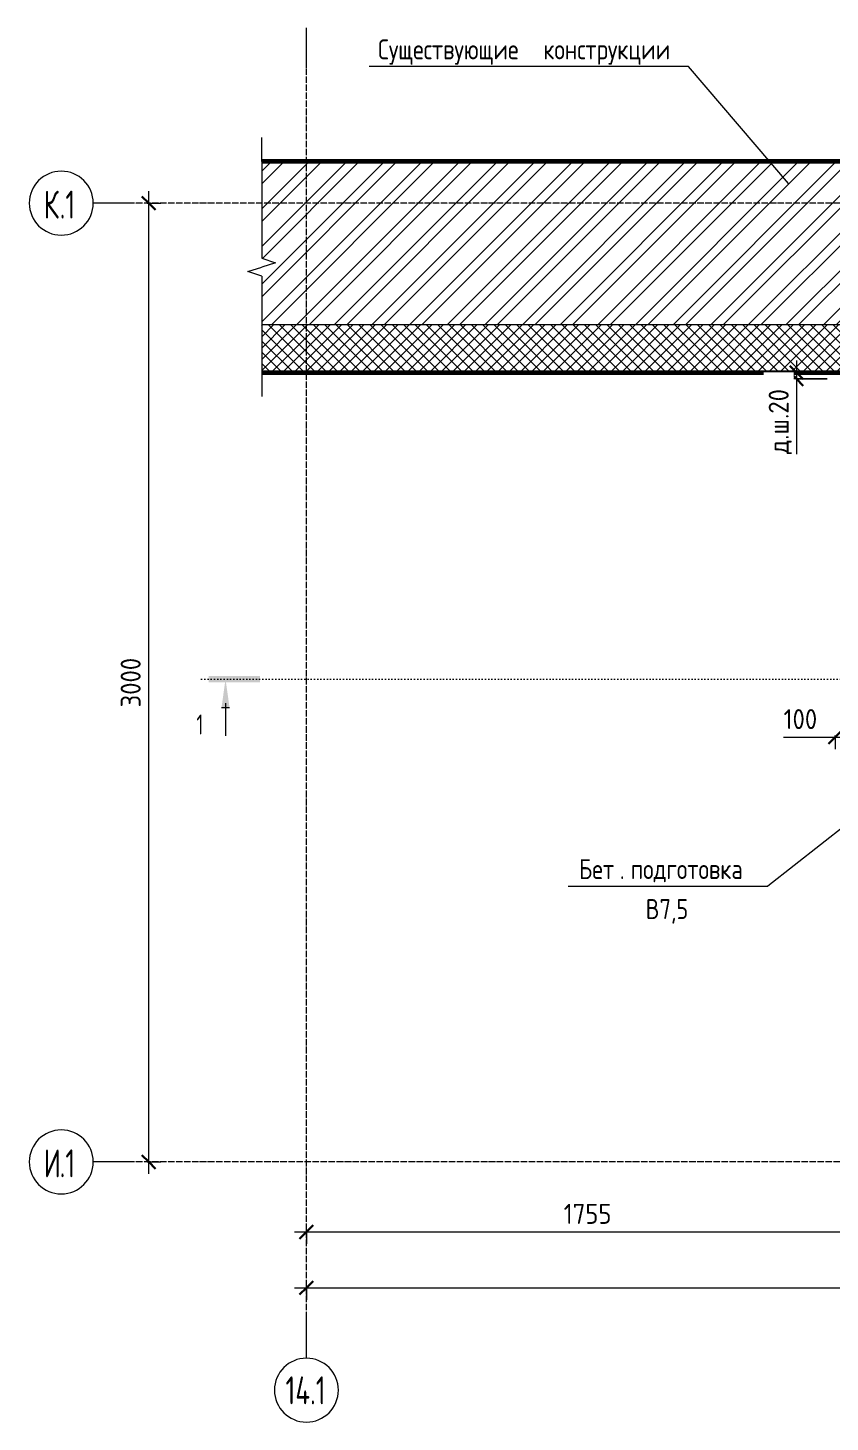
# Model space of a CAD drawing. Header units: millimetres. Extents: x 38448 to 77164, y -34879 to -200.
# Drawn here: x 38448 to 40959, y -34879 to -30517 of the extents above; entities that cross this region are included whole.
import ezdxf

# ---------------------------------------------------------------- set-up
doc = ezdxf.new("R2010")
doc.units = ezdxf.units.MM
doc.linetypes.add('02 Штрихпунктирная _20 мм_', pattern=[25, 20, -2.5, 0, -2.5])
doc.linetypes.add('04 Пунктир 10мм', pattern=[10, 0, -10])
for name, color, linetype, lineweight in [('AA_Dim', 7, 'Continuous', 9), ('AA_Dim-25', 7, 'Continuous', 9), ('AA_Oformlenie', 7, 'Continuous', 9), ('AA_Razrez', 7, 'Continuous', 9), ('AA_Vinoska', 7, 'Continuous', 9), ('AF_Stena', 7, 'Continuous', 60), ('AF_Stena_Опалубка', 253, 'Continuous', 20), ('Оси', 7, 'Continuous', 9)]:
    doc.layers.add(name, color=color, linetype=linetype, lineweight=lineweight)
doc.styles.add('GOST Common', font='GOST_Common.ttf', dxfattribs={"width": 0.85, "height": 62.5})
doc.styles.add('ISOCPEUR_1', font='isocpeur.TTF', dxfattribs={"width": 0.9, "height": 62.5})
doc.styles.add('ISOCPEUR_2', font='isocpeur.TTF', dxfattribs={"width": 0.7, "height": 62.5})
doc.styles.add('ISOCPEUR_3', font='isocpeur.TTF', dxfattribs={"width": 0.7, "height": 87.5})
doc.dimstyles.new('01_Точн_3_знака__непрозр_', dxfattribs={"dimscale": 304.8, "dimtxt": 62.672186, "dimasz": 0.139436, "dimexe": 0.123031, "dimexo": 0.082021, "dimgap": 0.020505, "dimtad": 1, "dimdec": 3, "dimrnd": 0.001, "dimdsep": 46, "dimtxsty": 'ISOCPEUR_1', "dimblk1": 'OBLIQUE', "dimblk2": 'OBLIQUE', "dimsah": 1, "dimcen": 0.09, "dimdle": 0.123031, "dimazin": 0, "dimtfac": 1, "dimtdec": 4, "dimtix": 1, "dimtmove": 1, "dimatfit": 3, "dimfxl": 1, "dimtvp": 1, "dimtfill": 1, "dimtolj": 1, "dimtzin": 0, "dimlwd": 18, "dimlwe": 18, "dimarcsym": 2})
doc.dimstyles.new('01_Точн_3_знака__непрозр__1', dxfattribs={"dimscale": 304.8, "dimtxt": 62.672186, "dimasz": 0.139436, "dimexe": 0.123031, "dimexo": 0.082021, "dimgap": 0.020505, "dimtad": 1, "dimdec": 3, "dimrnd": 0.001, "dimdsep": 46, "dimtxsty": 'ISOCPEUR_1', "dimblk1": 'OBLIQUE', "dimblk2": 'OBLIQUE', "dimsah": 1, "dimcen": 0.09, "dimdle": 0.123031, "dimazin": 0, "dimtfac": 1, "dimtdec": 4, "dimtix": 1, "dimtmove": 0, "dimatfit": 3, "dimfxl": 1, "dimtvp": 1, "dimtfill": 1, "dimtolj": 1, "dimtzin": 0, "dimlwd": 18, "dimlwe": 18, "dimarcsym": 2})

# ---------------------------------------------------------------- blocks, each defined once
blk = doc.blocks.new('011_ЛинияОбрыва _ЭлУзла_Линия_ - Тип 1-3803211-ФП_Опл')
at = {"layer": 'AA_Oformlenie'}
for p, q in [((0, 0), (302.5, 0)), ((358.2, 0), (660, 0))]:
    blk.add_line(p, q, dxfattribs=at)
blk = doc.blocks.new('DIMBLOCK1-ФП_Опл')
at = {"layer": 'AA_Dim-25', "lineweight": 30}
for p, q in [((40853.9, -31595), (40832.7, -31573.7)), ((40853.9, -31615), (40832.7, -31593.7)), ((40853.9, -31595), (40875.2, -31616.2)), ((40853.9, -31615), (40875.2, -31636.2))]:
    blk.add_line(p, q, dxfattribs=at)
at = {"layer": 'AA_Dim-25', "lineweight": 18}
for p, q in [((40853.9, -31557.5), (40853.9, -31652.5)), ((40859, -31595), (40816.4, -31595)), ((40950.1, -31615), (40816.4, -31615)), ((40853.9, -31595), (40859, -31595)), ((40854.6, -31625.4), (40853.9, -31605)), ((40853.9, -31615), (40950.1, -31615)), ((40854.6, -31850.2), (40854.6, -31625.4))]:
    blk.add_line(p, q, dxfattribs=at)
at = {"layer": 'AA_Dim-25', "color": 0, "lineweight": 18, "insert": (40767, -31850.2), "char_height": 62.5, "width": 239.81, "attachment_point": 1, "rotation": 90, "line_spacing_factor": 1.135194, "style": 'ISOCPEUR_1', "bg_fill": 3, "box_fill_scale": 1.25, "bg_fill_color": 256, "bg_fill_true_color": 13158600, "bg_fill_transparency": 0}
blk.add_mtext('д.ш.20', dxfattribs=at)
blk = doc.blocks.new('_Oblique')
at = {"color": 0, "linetype": 'ByBlock', "lineweight": -2}
blk.add_line((-0.5, -0.5), (0.5, 0.5), dxfattribs=at)
blk = doc.blocks.new('Разрез - Номер узла_ спереди-394134-ФП_Опл')
at = {"layer": 'AA_Razrez'}
for points in [[(7.33, 0.4), (7.33, -0.39), (0.87, -0.39), (0.87, 0.4)], [(3.5, -3.53), (2.5, -3.53), (3, 0)]]:
    blk.add_hatch(color=256, dxfattribs=at).paths.add_polyline_path(points)
for p, q in [((3, -3), (3, -7.1)), ((2.5, -3.53), (3.5, -3.53))]:
    blk.add_line(p, q, dxfattribs=at)
blk = doc.blocks.new('Ось сетки - d_4мм-2765513-ФП_Опл')
at = {"layer": 'Оси'}
for start, end in [(360, 180), (360, 180), (180, 360), (180, 360)]:
    blk.add_arc((0, 0), 4, start, end, dxfattribs=at)
blk = doc.blocks.new('DIMBLOCK2-ФП_Опл')
at = {"layer": 'AA_Dim-25', "lineweight": 18}
for p, q in [((41075.1, -33290), (41075.1, -34321.5)), ((41075.1, -34284), (41075.1, -33290)), ((39282.6, -34284), (41075.1, -34284)), ((39320.1, -34279), (39320.1, -34321.5)), ((39320.1, -34284), (39320.1, -34279))]:
    blk.add_line(p, q, dxfattribs=at)
at = {"layer": 'AA_Dim-25', "lineweight": 30}
for p, q in [((39320.1, -34284), (39298.8, -34305.3)), ((39320.1, -34284), (39341.3, -34262.8)), ((41075.1, -34284), (41053.8, -34305.3)), ((41075.1, -34284), (41096.3, -34262.8))]:
    blk.add_line(p, q, dxfattribs=at)
at = {"layer": 'AA_Dim-25', "color": 0, "lineweight": 18, "insert": (40125.4, -34196.3), "char_height": 62.5, "width": 173.117, "attachment_point": 1, "line_spacing_factor": 1.135194, "style": 'ISOCPEUR_1', "bg_fill": 3, "box_fill_scale": 1.25, "bg_fill_color": 256, "bg_fill_true_color": 13158600, "bg_fill_transparency": 0}
blk.add_mtext('1755', dxfattribs=at)
blk = doc.blocks.new('DIMBLOCK8-ФП_Опл')
at = {"layer": 'AA_Dim-25', "lineweight": 30}
for p, q in [((40975.1, -32735.9), (40996.3, -32714.6)), ((41075.1, -32735.9), (41096.3, -32714.6)), ((40975.1, -32735.9), (40953.8, -32757.1)), ((41075.1, -32735.9), (41053.8, -32757.1))]:
    blk.add_line(p, q, dxfattribs=at)
at = {"layer": 'AA_Dim-25', "lineweight": 18}
for p, q in [((40813.5, -32735.9), (40943.7, -32735.9)), ((40937.6, -32735.9), (41112.6, -32735.9)), ((40943.7, -32735.9), (41025.1, -32735.9)), ((40975.1, -32730.8), (40975.1, -32773.4)), ((40975.1, -32735.9), (40975.1, -32730.8)), ((41075.1, -32730.8), (41075.1, -32773.4)), ((41075.1, -32735.9), (41075.1, -32730.8))]:
    blk.add_line(p, q, dxfattribs=at)
at = {"layer": 'AA_Dim-25', "color": 0, "lineweight": 18, "insert": (40813.5, -32648.2), "char_height": 62.5, "width": 126.29, "attachment_point": 1, "line_spacing_factor": 1.135194, "style": 'ISOCPEUR_1', "bg_fill": 3, "box_fill_scale": 1.25, "bg_fill_color": 256, "bg_fill_true_color": 13158600, "bg_fill_transparency": 0}
blk.add_mtext('100', dxfattribs=at)
blk = doc.blocks.new('010_Текст с выноской - Текст 2 строки-3808361-ФП_Опл')
at = {"layer": 'AA_Vinoska'}
blk.add_line((-12.5, 0), (12.5, 0), dxfattribs=at)
blk = doc.blocks.new('DIMBLOCK11-ФП_Опл')
at = {"layer": 'AA_Dim-25', "lineweight": 18}
for p, q in [((39282.6, -34459), (45357.6, -34459)), ((39320.1, -34454), (39320.1, -34496.5)), ((39320.1, -34459), (39320.1, -34454)), ((45320.1, -34454), (45320.1, -34496.5)), ((45320.1, -34459), (45320.1, -34454))]:
    blk.add_line(p, q, dxfattribs=at)
at = {"layer": 'AA_Dim-25', "lineweight": 30}
for p, q in [((39320.1, -34459), (39298.8, -34480.3)), ((39320.1, -34459), (39341.3, -34437.8)), ((45320.1, -34459), (45298.8, -34480.3)), ((45320.1, -34459), (45341.3, -34437.8))]:
    blk.add_line(p, q, dxfattribs=at)
at = {"layer": 'AA_Dim-25', "color": 0, "lineweight": 18, "insert": (42242, -34371.3), "char_height": 62.5, "width": 187.307, "attachment_point": 1, "line_spacing_factor": 1.135194, "style": 'ISOCPEUR_1', "bg_fill": 3, "box_fill_scale": 1.25, "bg_fill_color": 256, "bg_fill_true_color": 13158600, "bg_fill_transparency": 0}
blk.add_mtext('6000', dxfattribs=at)
blk = doc.blocks.new('DIMBLOCK12-ФП_Опл')
at = {"layer": 'AA_Dim-25', "lineweight": 30}
for p, q in [((38826.3, -31065), (38805, -31043.7)), ((38826.3, -31065), (38847.5, -31086.2)), ((38826.3, -34065), (38805, -34043.7)), ((38826.3, -34065), (38847.5, -34086.2))]:
    blk.add_line(p, q, dxfattribs=at)
at = {"layer": 'AA_Dim-25', "lineweight": 18}
for p, q in [((38826.3, -34102.5), (38826.3, -31027.5)), ((38821.2, -31065), (38863.8, -31065)), ((38826.3, -31065), (38821.2, -31065)), ((38821.2, -34065), (38863.8, -34065)), ((38826.3, -34065), (38821.2, -34065))]:
    blk.add_line(p, q, dxfattribs=at)
at = {"layer": 'AA_Dim-25', "color": 0, "lineweight": 18, "insert": (38738.6, -32643), "char_height": 62.5, "width": 187.307, "attachment_point": 1, "rotation": 90, "line_spacing_factor": 1.135194, "style": 'ISOCPEUR_1', "bg_fill": 3, "box_fill_scale": 1.25, "bg_fill_color": 256, "bg_fill_true_color": 13158600, "bg_fill_transparency": 0}
blk.add_mtext('3000', dxfattribs=at)
blk = doc.blocks.new('010_Текст с выноской - Текст 2 строки-3803593-ФП_Опл')
at = {"layer": 'AA_Vinoska'}
blk.add_line((-20, 0), (20, 0), dxfattribs=at)

msp = doc.modelspace()

# ---------------------------------------------------------------- hatches: boundary and pattern name
at = {"layer": 'AF_Stena', "lineweight": 9}
h = msp.add_hatch(dxfattribs=at)
h.set_pattern_fill('FP_2', color=256, style=0, pattern_type=2)
h.set_pattern_definition([(45, (0, -64370.14), (-58.93311, 58.93311), []), (45, (39.29, -64370.14), (-58.93311, 58.93311), [])])
h.paths.add_polyline_path([(39180.4279, -31445), (45401.4536, -31445), (45401.4536, -31292.5), (45358.1523, -31278.75), (45401.4536, -31265), (45381.8272, -31265), (45381.8272, -31236.8457), (45401.4536, -31236.8457), (45401.4536, -30935), (39180.4279, -30935), (39180.4279, -31237.5), (39223.7292, -31251.25), (39180.4279, -31265), (39200.0543, -31265), (39200.0543, -31293.1543), (39180.4279, -31293.1543)])
h = msp.add_hatch(dxfattribs=at)
h.set_pattern_fill('FP_3', color=256, style=0, pattern_type=2)
h.set_pattern_definition([(45, (0, -64370.138), (-17.67767, 17.67767), []), (135, (0, -64370.138), (-17.67767, -17.67767), [])])
h.paths.add_polyline_path([(39180.4279, -31595), (43744.7784, -31595), (43747.7526, -31576.2216), (43807.0139, -31585.6076), (43805.5263, -31595), (45401.4536, -31595), (45401.4536, -31445), (39180.4279, -31445)])

# ---------------------------------------------------------------- linework, layer by layer
at = {"layer": 'AA_Razrez', "linetype": '04 Пунктир 10мм'}
msp.add_line((38991.8006, -32554.46), (45078.3558, -32554.46), dxfattribs=at)
at = {"layer": 'AA_Vinoska'}
for p, q in [((40828.7851, -31003.379), (40516.1303, -30637.0868)), ((39180.4279, -30935), (39180.4279, -30860)), ((39137.1029, -31279.0772), (39180.4279, -31265)), ((39180.4279, -31293.1543), (39137.1029, -31279.0772)), ((39180.4279, -31237.5), (39223.7292, -31251.25)), ((39223.7292, -31251.25), (39180.4279, -31265)), ((39180.4279, -31595), (39180.4279, -31670)), ((41011.5201, -33008.3586), (40764.5191, -33202.0299))]:
    msp.add_line(p, q, dxfattribs=at)
at = {"layer": 'AF_Stena_Опалубка', "lineweight": 60}
for p, q in [((45401.4536, -30935), (39180.4279, -30935)), ((39180.4279, -31595), (43744.7784, -31595))]:
    msp.add_line(p, q, dxfattribs=at)
at = {"layer": 'AF_Stena_Опалубка'}
msp.add_line((39180.4279, -31445), (45401.4536, -31445), dxfattribs=at)
at = {"layer": 'Оси'}
for p, q in [((39320.0616, -30641.5475), (39320.0616, -30516.5475)), ((38777.5795, -31065), (38652.5795, -31065)), ((38777.5795, -34065), (38652.5795, -34065)), ((39320.0616, -34679.161), (39320.0616, -34554.161))]:
    msp.add_line(p, q, dxfattribs=at)
at = {"layer": 'Оси', "linetype": '02 Штрихпунктирная _20 мм_'}
for p, q in [((39320.0616, -34554.161), (39320.0616, -30641.5475)), ((45809.4262, -31065), (38777.5795, -31065)), ((45809.4262, -34065), (38777.5795, -34065))]:
    msp.add_line(p, q, dxfattribs=at)

# ---------------------------------------------------------------- block references
at = {"layer": 'AA_Oformlenie', "rotation": 270}
msp.add_blockref('011_ЛинияОбрыва _ЭлУзла_Линия_ - Тип 1-3803211-ФП_Опл', (39180.4279, -30935), dxfattribs=at)
at = {"layer": 'AA_Razrez', "xscale": 24.99999999999999, "yscale": 24.99999999999999, "zscale": 24.99999999999999}
msp.add_blockref('Разрез - Номер узла_ спереди-394134-ФП_Опл', (38991.8006, -32554.46), dxfattribs=at)
at = {"layer": 'AA_Vinoska', "xscale": 25, "yscale": 25, "zscale": 25, "rotation": 180}
msp.add_blockref('010_Текст с выноской - Текст 2 строки-3803593-ФП_Опл', (40016.1303, -30637.0868), dxfattribs=at)
at = {"layer": 'AA_Vinoska', "xscale": 25, "yscale": 25, "zscale": 25}
msp.add_blockref('010_Текст с выноской - Текст 2 строки-3808361-ФП_Опл', (40452.0191, -33202.0299), dxfattribs=at)
at = {"layer": 'Оси', "xscale": 24.99999999999999, "yscale": 24.99999999999999, "zscale": 24.99999999999999, "rotation": 89.9999999999998}
for p in [(38552.5795, -31065), (38552.5795, -34065)]:
    msp.add_blockref('Ось сетки - d_4мм-2765513-ФП_Опл', p, dxfattribs=at)
at = {"layer": 'Оси', "xscale": 24.99999999999999, "yscale": 24.99999999999999, "zscale": 24.99999999999999}
msp.add_blockref('Ось сетки - d_4мм-2765513-ФП_Опл', (39320.0616, -34779.161), dxfattribs=at)

# ---------------------------------------------------------------- texts
at = {"layer": 'AA_Razrez', "insert": (38975.54, -32665.052), "char_height": 62.5, "width": 26.656109, "attachment_point": 1, "style": 'ISOCPEUR_2'}
msp.add_mtext('\\fISOCPEUR|b0|i0|c204|p34|;\\W.7;1', dxfattribs=at)
at = {"layer": 'AA_Vinoska', "char_height": 62.5, "attachment_point": 1, "style": 'GOST Common'}
for s, insert, width in [('Существующие', (39544.267, -30552.5292), 604.773008), ('\\fGOST Common|b0|i0|c204|p34|;\\W.85; ', (40043.2546, -30552.5292), 22.146617), ('конструкции', (40061.5274, -30552.5292), 516.186539), ('Бет', (40173.2261, -33117.4723), 155.02632), ('подготовка', (40334.87, -33117.4723), 477.004062), ('. ', (40301.1356, -33117.4723), 40.886063)]:
    msp.add_mtext(s, dxfattribs=dict(at, insert=insert, width=width))
at = {"layer": 'Оси', "char_height": 87.5, "attachment_point": 1, "style": 'ISOCPEUR_3'}
for s, insert, width in [('\\fISOCPEUR|b0|i0|c204|p34|;\\W.7;К', (38497.7728, -31025.7118), 60.326984), ('.1', (38547.5475, -31025.7118), 60.326984), ('\\fISOCPEUR|b0|i0|c204|p34|;\\W.7;И', (38497.7728, -34025.7118), 60.326984), ('.1', (38547.5475, -34025.7118), 60.326984), ('14.1', (39254.6664, -34736.0459), 158.533703)]:
    msp.add_mtext(s, dxfattribs=dict(at, insert=insert, width=width))

# ---------------------------------------------------------------- dimensions: what is measured, and where the dimension line sits
at = {"layer": 'AA_Dim', "lineweight": 18}
dim = msp.add_linear_dim(base=(41075.0616, -32735.8759), p1=(40975.0616, -32705.8239), p2=(41075.0616, -32705.8239), dimstyle='01_Точн_3_знака__непрозр_', override={"dimpost": '<>', "dimfxl": 100}, dxfattribs=at)
dim.commit()
dim.dimension.update_dxf_attribs({"geometry": 'DIMBLOCK8-ФП_Опл', "text_midpoint": (40876.6505, -32689.8727), "dimtype": 160})

# ---------------------------------------------------------------- next in the draw order: dimensions: what is measured, and where the dimension line sits
dim = msp.add_linear_dim(base=(38826.2686, -31065), p1=(38796.2165, -34065), p2=(38796.2165, -31065), angle=90, dimstyle='01_Точн_3_знака__непрозр__1', override={"dimpost": '<>', "dimfxl": 3000}, dxfattribs=at)
dim.commit()
dim.dimension.update_dxf_attribs({"geometry": 'DIMBLOCK12-ФП_Опл', "text_midpoint": (38788.7686, -32565)})
dim = msp.add_linear_dim(base=(40853.9163, -31615), p1=(40883.9683, -31595), p2=(40975.0616, -31615), angle=90, dimstyle='01_Точн_3_знака__непрозр_', override={"dimpost": 'д.ш.<>', "dimfxl": 93.262979}, dxfattribs=at)
dim.commit()
dim.dimension.update_dxf_attribs({"geometry": 'DIMBLOCK1-ФП_Опл', "text_midpoint": (40808.62, -31730.3123), "dimtype": 160, "text_rotation": 90})
for base, p1, p2, override, picture, middle in [((41075.0616, -34284.0035), (39320.0616, -34253.9514), (41075.0616, -33265), {"dimpost": '<>', "dimfxl": 2014.460212}, 'DIMBLOCK2-ФП_Опл', (40197.5616, -34246.5035)), ((45320.0616, -34459.0035), (39320.0616, -34428.9514), (45320.0616, -34428.9514), {"dimpost": '<>', "dimfxl": 6000}, 'DIMBLOCK11-ФП_Опл', (42320.0616, -34421.5035))]:
    dim = msp.add_linear_dim(base=base, p1=p1, p2=p2, dimstyle='01_Точн_3_знака__непрозр__1', override=override, dxfattribs=at)
    dim.commit()
    dim.dimension.update_dxf_attribs({"geometry": picture, "text_midpoint": middle})

# ---------------------------------------------------------------- next in the draw order: texts
at = {"layer": 'AA_Vinoska', "char_height": 62.5, "attachment_point": 1, "style": 'GOST Common'}
for s, insert, width in [('\\fGOST Common|b0|i0|c204|p34|;\\W.85;В', (40382.0074, -33242.4723), 52.811164), ('7,5', (40425.5809, -33242.4723), 114.140258)]:
    msp.add_mtext(s, dxfattribs=dict(at, insert=insert, width=width))

doc.saveas('drawing.dxf')
